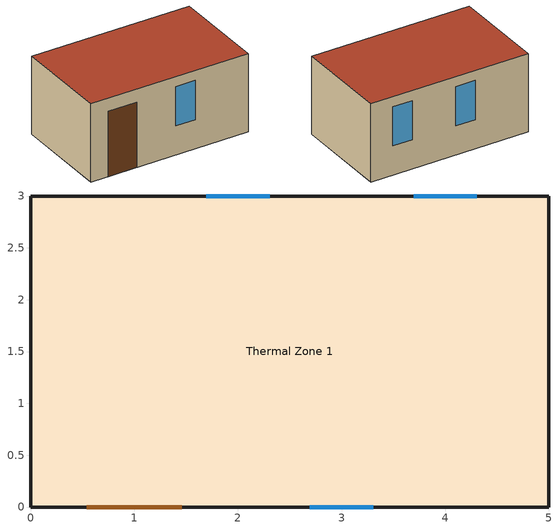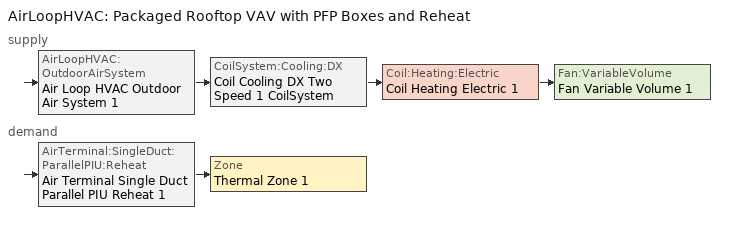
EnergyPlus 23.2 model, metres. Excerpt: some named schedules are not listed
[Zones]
Thermal Zone 1
 floor ground (ExtSlabCarpet 4in ClimateZone 1-8): 5,3 5,0 0,0 0,3 z0
 wall outside (ASHRAE 189.1-2009 ExtWall Mass ClimateZone 6): 0,3 0,0 5,0 5,3 0,3 z0:2.44
 window (ASHRAE 189.1-2009 ExtWindow ClimateZone 6): 2.3,3 1.7,3 / 4.3,3 3.7,3 / 2.7,0 3.3,0 z0.91:2.13
 door (Exterior Door): 0.54,0 1.46,0 z0:2.03
 roof outside (ASHRAE 189.1-2009 ExtRoof Metal ClimateZone 6): 5,0 5,3 0,3 0,0 z2.44
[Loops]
AirLoopHVAC 'Packaged Rooftop VAV with PFP Boxes and Reheat'
 supply: AirLoopHVAC:OutdoorAirSystem 'Air Loop HVAC Outdoor Air System 1' > CoilSystem:Cooling:DX 'Coil Cooling DX Two Speed 1 CoilSystem' > Coil:Heating:Electric 'Coil Heating Electric 1' > Fan:VariableVolume 'Fan Variable Volume 1'
 demand: AirTerminal:SingleDuct:ParallelPIU:Reheat 'Air Terminal Single Duct Parallel PIU Reheat 1' > Zone 'Thermal Zone 1'
[Building]
Building 1: North Axis {deg}=-0
[Site:Location]
Tartu-Lennujaam.AP: Latitude {deg}=39.7653; Longitude {deg}=39.7653; Time Zone {hr}=2; Elevation {m}=66.8
[SizingPeriod:DesignDay] Day of Month=21; Dry-Bulb Temperature Range Modifier Type=DefaultMultipliers; Barometric Pressure {Pa}=100525; Rain Indicator=No; Snow Indicator=No; Daylight Saving Time Indicator=No; Begin Environment Reset Mode=FullResetAtBeginEnvironment
Name | Month | Day Type | Maximum Dry-Bulb Temperature {C} | Daily Dry-Bulb Temperature Range {deltaC} | Humidity Condition Type | Wetbulb or DewPoint at Maximum Dry-Bulb {C} | Wind Speed {m/s} | Wind Direction {deg} | Solar Model Indicator | Enthalpy at Maximum Dry-Bulb {J/kg} | Sky Clearness
Tartu-Lennujaam.AP Ann Clg .4% Condns DB=>MWB | 7 | SummerDesignDay | 27.9 | 12.2 | Wetbulb | 19.6 | 3.4 | 110 | ASHRAETau2017
Tartu-Lennujaam.AP Ann Clg .4% Condns DP=>MDB | 7 | SummerDesignDay | 23.2 | 9.5 | Dewpoint | 19 | 3.4 | 110 | ASHRAETau2017
Tartu-Lennujaam.AP Ann Clg .4% Condns Enth=>MDB | 7 | SummerDesignDay | 25.6 | 9.5 | Enthalpy |  | 3.4 | 110 | ASHRAETau2017 | 60200
Tartu-Lennujaam.AP Ann Clg .4% Condns WB=>MDB | 7 | SummerDesignDay | 25.7 | 10.9 | Wetbulb | 20.8 | 3.4 | 110 | ASHRAETau2017
Tartu-Lennujaam.AP Ann Clg 1% Condns DB=>MWB | 7 | SummerDesignDay | 26 | 12.2 | Wetbulb | 18.5 | 3.4 | 110 | ASHRAETau2017
Tartu-Lennujaam.AP Ann Clg 1% Condns DP=>MDB | 7 | SummerDesignDay | 21.9 | 9.5 | Dewpoint | 17.9 | 3.4 | 110 | ASHRAETau2017
Tartu-Lennujaam.AP Ann Clg 1% Condns Enth=>MDB | 7 | SummerDesignDay | 24.2 | 9.5 | Enthalpy |  | 3.4 | 110 | ASHRAETau2017 | 56100
Tartu-Lennujaam.AP Ann Clg 1% Condns WB=>MDB | 7 | SummerDesignDay | 24.2 | 10.9 | Wetbulb | 19.6 | 3.4 | 110 | ASHRAETau2017
Tartu-Lennujaam.AP Ann Clg 2% Condns DB=>MWB | 7 | SummerDesignDay | 24.2 | 12.2 | Wetbulb | 17.6 | 3.4 | 110 | ASHRAETau2017
Tartu-Lennujaam.AP Ann Clg 2% Condns DP=>MDB | 7 | SummerDesignDay | 20.7 | 9.5 | Dewpoint | 16.8 | 3.4 | 110 | ASHRAETau2017
Tartu-Lennujaam.AP Ann Clg 2% Condns Enth=>MDB | 7 | SummerDesignDay | 22.9 | 9.5 | Enthalpy |  | 3.4 | 110 | ASHRAETau2017 | 52500
Tartu-Lennujaam.AP Ann Clg 2% Condns WB=>MDB | 7 | SummerDesignDay | 22.9 | 10.9 | Wetbulb | 18.5 | 3.4 | 110 | ASHRAETau2017
Tartu-Lennujaam.AP Ann Htg 99% Condns DB | 2 | WinterDesignDay | -18.2 | 0 | Wetbulb | -18.2 | 1.6 | 80 | ASHRAEClearSky |  | 0
Tartu-Lennujaam.AP Ann Htg 99.6% Condns DB | 2 | WinterDesignDay | -21.9 | 0 | Wetbulb | -21.9 | 1.6 | 80 | ASHRAEClearSky |  | 0
Tartu-Lennujaam.AP Ann Htg Wind 99% Condns WS=>MCDB | 2 | WinterDesignDay | -0.6 | 0 | Wetbulb | -0.6 | 8.8 | 80 | ASHRAEClearSky |  | 0
Tartu-Lennujaam.AP Ann Htg Wind 99.6% Condns WS=>MCDB | 2 | WinterDesignDay | -1.2 | 0 | Wetbulb | -1.2 | 9.6 | 80 | ASHRAEClearSky |  | 0
Tartu-Lennujaam.AP Ann Hum_n 99% Condns DP=>MCDB | 2 | WinterDesignDay | -17.8 | 0 | Dewpoint | -20.8 | 1.6 | 80 | ASHRAEClearSky |  | 0
Tartu-Lennujaam.AP Ann Hum_n 99.6% Condns DP=>MCDB | 2 | WinterDesignDay | -21.6 | 0 | Dewpoint | -24.2 | 1.6 | 80 | ASHRAEClearSky |  | 0
Tartu-Lennujaam.AP April .4% Condns DB=>MCWB | 4 | SummerDesignDay | 22.1 | 9.5 | Wetbulb | 12.6 | 3.3 | 110 | ASHRAETau2017
Tartu-Lennujaam.AP April .4% Condns WB=>MCDB | 4 | SummerDesignDay | 19.7 | 9.5 | Wetbulb | 13.7 | 3.3 | 110 | ASHRAETau2017
Tartu-Lennujaam.AP April 10% Condns DB=>MCWB | 4 | SummerDesignDay | 13.4 | 14 | Wetbulb | 8.1 | 3.3 | 110 | ASHRAETau2017
Tartu-Lennujaam.AP April 10% Condns WB=>MCDB | 4 | SummerDesignDay | 12.9 | 12.1 | Wetbulb | 8.6 | 3.3 | 110 | ASHRAETau2017
Tartu-Lennujaam.AP April 2% Condns DB=>MCWB | 4 | SummerDesignDay | 18.9 | 9.5 | Wetbulb | 10.9 | 3.3 | 110 | ASHRAETau2017
Tartu-Lennujaam.AP April 2% Condns WB=>MCDB | 4 | SummerDesignDay | 17.3 | 9.5 | Wetbulb | 11.7 | 3.3 | 110 | ASHRAETau2017
Tartu-Lennujaam.AP April 5% Condns DB=>MCWB | 4 | SummerDesignDay | 16.1 | 14 | Wetbulb | 9.6 | 3.3 | 110 | ASHRAETau2017
Tartu-Lennujaam.AP April 5% Condns WB=>MCDB | 4 | SummerDesignDay | 15 | 12.1 | Wetbulb | 10.1 | 3.3 | 110 | ASHRAETau2017
Tartu-Lennujaam.AP August .4% Condns DB=>MCWB | 8 | SummerDesignDay | 29.2 | 9.5 | Wetbulb | 19.6 | 2.7 | 110 | ASHRAETau2017
Tartu-Lennujaam.AP August .4% Condns WB=>MCDB | 8 | SummerDesignDay | 26.4 | 9.5 | Wetbulb | 21.7 | 2.7 | 110 | ASHRAETau2017
Tartu-Lennujaam.AP August 10% Condns DB=>MCWB | 8 | SummerDesignDay | 22.9 | 12.3 | Wetbulb | 17 | 2.7 | 110 | ASHRAETau2017
Tartu-Lennujaam.AP August 10% Condns WB=>MCDB | 8 | SummerDesignDay | 21.9 | 10.7 | Wetbulb | 17.7 | 2.7 | 110 | ASHRAETau2017
Tartu-Lennujaam.AP August 2% Condns DB=>MCWB | 8 | SummerDesignDay | 26.8 | 9.5 | Wetbulb | 19.1 | 2.7 | 110 | ASHRAETau2017
Tartu-Lennujaam.AP August 2% Condns WB=>MCDB | 8 | SummerDesignDay | 24.3 | 9.5 | Wetbulb | 20 | 2.7 | 110 | ASHRAETau2017
Tartu-Lennujaam.AP August 5% Condns DB=>MCWB | 8 | SummerDesignDay | 24.8 | 12.3 | Wetbulb | 17.8 | 2.7 | 110 | ASHRAETau2017
Tartu-Lennujaam.AP August 5% Condns WB=>MCDB | 8 | SummerDesignDay | 23 | 10.7 | Wetbulb | 18.7 | 2.7 | 110 | ASHRAETau2017
Tartu-Lennujaam.AP December .4% Condns DB=>MCWB | 12 | SummerDesignDay | 8.9 | 3.9 | Wetbulb | 7.9 | 3.7 | 110 | ASHRAETau2017
Tartu-Lennujaam.AP December .4% Condns WB=>MCDB | 12 | SummerDesignDay | 8.7 | 3.9 | Wetbulb | 7.8 | 3.7 | 110 | ASHRAETau2017
Tartu-Lennujaam.AP December 10% Condns DB=>MCWB | 12 | SummerDesignDay | 4.1 | 3.7 | Wetbulb | 3.4 | 3.7 | 110 | ASHRAETau2017
Tartu-Lennujaam.AP December 10% Condns WB=>MCDB | 12 | SummerDesignDay | 3.9 | 3.4 | Wetbulb | 3.4 | 3.7 | 110 | ASHRAETau2017
Tartu-Lennujaam.AP December 2% Condns DB=>MCWB | 12 | SummerDesignDay | 6.8 | 3.9 | Wetbulb | 5.9 | 3.7 | 110 | ASHRAETau2017
Tartu-Lennujaam.AP December 2% Condns WB=>MCDB | 12 | SummerDesignDay | 6.6 | 3.9 | Wetbulb | 6 | 3.7 | 110 | ASHRAETau2017
Tartu-Lennujaam.AP December 5% Condns DB=>MCWB | 12 | SummerDesignDay | 5.5 | 3.7 | Wetbulb | 4.8 | 3.7 | 110 | ASHRAETau2017
Tartu-Lennujaam.AP December 5% Condns WB=>MCDB | 12 | SummerDesignDay | 5.3 | 3.4 | Wetbulb | 4.7 | 3.7 | 110 | ASHRAETau2017
Tartu-Lennujaam.AP February .4% Condns DB=>MCWB | 2 | SummerDesignDay | 6.1 | 5.7 | Wetbulb | 4.5 | 3.2 | 110 | ASHRAETau2017
Tartu-Lennujaam.AP February .4% Condns WB=>MCDB | 2 | SummerDesignDay | 5.5 | 5.7 | Wetbulb | 4.8 | 3.2 | 110 | ASHRAETau2017
Tartu-Lennujaam.AP February 10% Condns DB=>MCWB | 2 | SummerDesignDay | 2.4 | 4.3 | Wetbulb | 1.6 | 3.2 | 110 | ASHRAETau2017
Tartu-Lennujaam.AP February 10% Condns WB=>MCDB | 2 | SummerDesignDay | 2.3 | 4 | Wetbulb | 1.7 | 3.2 | 110 | ASHRAETau2017
Tartu-Lennujaam.AP February 2% Condns DB=>MCWB | 2 | SummerDesignDay | 4.6 | 5.7 | Wetbulb | 3.4 | 3.2 | 110 | ASHRAETau2017
Tartu-Lennujaam.AP February 2% Condns WB=>MCDB | 2 | SummerDesignDay | 4.3 | 5.7 | Wetbulb | 3.5 | 3.2 | 110 | ASHRAETau2017
Tartu-Lennujaam.AP February 5% Condns DB=>MCWB | 2 | SummerDesignDay | 3.5 | 4.3 | Wetbulb | 2.5 | 3.2 | 110 | ASHRAETau2017
Tartu-Lennujaam.AP February 5% Condns WB=>MCDB | 2 | SummerDesignDay | 3.3 | 4 | Wetbulb | 2.6 | 3.2 | 110 | ASHRAETau2017
Tartu-Lennujaam.AP January .4% Condns DB=>MCWB | 1 | SummerDesignDay | 6.3 | 4.6 | Wetbulb | 5.4 | 3.4 | 110 | ASHRAETau2017
Tartu-Lennujaam.AP January .4% Condns WB=>MCDB | 1 | SummerDesignDay | 6.4 | 4.6 | Wetbulb | 5.7 | 3.4 | 110 | ASHRAETau2017
Tartu-Lennujaam.AP January 10% Condns DB=>MCWB | 1 | SummerDesignDay | 2.1 | 3.6 | Wetbulb | 1.5 | 3.4 | 110 | ASHRAETau2017
Tartu-Lennujaam.AP January 10% Condns WB=>MCDB | 1 | SummerDesignDay | 1.9 | 3.6 | Wetbulb | 1.5 | 3.4 | 110 | ASHRAETau2017
Tartu-Lennujaam.AP January 2% Condns DB=>MCWB | 1 | SummerDesignDay | 4.4 | 4.6 | Wetbulb | 3.6 | 3.4 | 110 | ASHRAETau2017
Tartu-Lennujaam.AP January 2% Condns WB=>MCDB | 1 | SummerDesignDay | 4.1 | 4.6 | Wetbulb | 3.7 | 3.4 | 110 | ASHRAETau2017
Tartu-Lennujaam.AP January 5% Condns DB=>MCWB | 1 | SummerDesignDay | 3.1 | 3.6 | Wetbulb | 2.4 | 3.4 | 110 | ASHRAETau2017
Tartu-Lennujaam.AP January 5% Condns WB=>MCDB | 1 | SummerDesignDay | 2.9 | 3.6 | Wetbulb | 2.4 | 3.4 | 110 | ASHRAETau2017
Tartu-Lennujaam.AP July .4% Condns DB=>MCWB | 7 | SummerDesignDay | 30.3 | 9.5 | Wetbulb | 21 | 2.7 | 110 | ASHRAETau2017
Tartu-Lennujaam.AP July .4% Condns WB=>MCDB | 7 | SummerDesignDay | 27.8 | 9.5 | Wetbulb | 22.6 | 2.7 | 110 | ASHRAETau2017
Tartu-Lennujaam.AP July 10% Condns DB=>MCWB | 7 | SummerDesignDay | 24.7 | 12.2 | Wetbulb | 18.4 | 2.7 | 110 | ASHRAETau2017
Tartu-Lennujaam.AP July 10% Condns WB=>MCDB | 7 | SummerDesignDay | 23.5 | 10.9 | Wetbulb | 19 | 2.7 | 110 | ASHRAETau2017
Tartu-Lennujaam.AP July 2% Condns DB=>MCWB | 7 | SummerDesignDay | 28.3 | 9.5 | Wetbulb | 20.1 | 2.7 | 110 | ASHRAETau2017
Tartu-Lennujaam.AP July 2% Condns WB=>MCDB | 7 | SummerDesignDay | 26.3 | 9.5 | Wetbulb | 21.2 | 2.7 | 110 | ASHRAETau2017
Tartu-Lennujaam.AP July 5% Condns DB=>MCWB | 7 | SummerDesignDay | 26.5 | 12.2 | Wetbulb | 19.3 | 2.7 | 110 | ASHRAETau2017
Tartu-Lennujaam.AP July 5% Condns WB=>MCDB | 7 | SummerDesignDay | 24.9 | 10.9 | Wetbulb | 20.1 | 2.7 | 110 | ASHRAETau2017
Tartu-Lennujaam.AP June .4% Condns DB=>MCWB | 6 | SummerDesignDay | 28.2 | 9.5 | Wetbulb | 19.3 | 3 | 110 | ASHRAETau2017
Tartu-Lennujaam.AP June .4% Condns WB=>MCDB | 6 | SummerDesignDay | 26.1 | 9.5 | Wetbulb | 20.9 | 3 | 110 | ASHRAETau2017
Tartu-Lennujaam.AP June 10% Condns DB=>MCWB | 6 | SummerDesignDay | 21.9 | 12.1 | Wetbulb | 15.8 | 3 | 110 | ASHRAETau2017
Tartu-Lennujaam.AP June 10% Condns WB=>MCDB | 6 | SummerDesignDay | 20.8 | 10.7 | Wetbulb | 16.7 | 3 | 110 | ASHRAETau2017
Tartu-Lennujaam.AP June 2% Condns DB=>MCWB | 6 | SummerDesignDay | 26.1 | 9.5 | Wetbulb | 18.1 | 3 | 110 | ASHRAETau2017
Tartu-Lennujaam.AP June 2% Condns WB=>MCDB | 6 | SummerDesignDay | 24.3 | 9.5 | Wetbulb | 19.2 | 3 | 110 | ASHRAETau2017
Tartu-Lennujaam.AP June 5% Condns DB=>MCWB | 6 | SummerDesignDay | 24 | 12.1 | Wetbulb | 17.2 | 3 | 110 | ASHRAETau2017
Tartu-Lennujaam.AP June 5% Condns WB=>MCDB | 6 | SummerDesignDay | 22.5 | 10.7 | Wetbulb | 17.9 | 3 | 110 | ASHRAETau2017
Tartu-Lennujaam.AP March .4% Condns DB=>MCWB | 3 | SummerDesignDay | 13.2 | 7.1 | Wetbulb | 7.1 | 3.4 | 110 | ASHRAETau2017
Tartu-Lennujaam.AP March .4% Condns WB=>MCDB | 3 | SummerDesignDay | 12.2 | 7.1 | Wetbulb | 7.7 | 3.4 | 110 | ASHRAETau2017
Tartu-Lennujaam.AP March 10% Condns DB=>MCWB | 3 | SummerDesignDay | 4.8 | 9 | Wetbulb | 2.7 | 3.4 | 110 | ASHRAETau2017
Tartu-Lennujaam.AP March 10% Condns WB=>MCDB | 3 | SummerDesignDay | 4.4 | 7.8 | Wetbulb | 3 | 3.4 | 110 | ASHRAETau2017
Tartu-Lennujaam.AP March 2% Condns DB=>MCWB | 3 | SummerDesignDay | 9.1 | 7.1 | Wetbulb | 5.1 | 3.4 | 110 | ASHRAETau2017
Tartu-Lennujaam.AP March 2% Condns WB=>MCDB | 3 | SummerDesignDay | 8.1 | 7.1 | Wetbulb | 5.4 | 3.4 | 110 | ASHRAETau2017
Tartu-Lennujaam.AP March 5% Condns DB=>MCWB | 3 | SummerDesignDay | 6.6 | 9 | Wetbulb | 3.6 | 3.4 | 110 | ASHRAETau2017
Tartu-Lennujaam.AP March 5% Condns WB=>MCDB | 3 | SummerDesignDay | 6 | 7.8 | Wetbulb | 4.1 | 3.4 | 110 | ASHRAETau2017
Tartu-Lennujaam.AP May .4% Condns DB=>MCWB | 5 | SummerDesignDay | 27 | 10.5 | Wetbulb | 18.3 | 3 | 110 | ASHRAETau2017
Tartu-Lennujaam.AP May .4% Condns WB=>MCDB | 5 | SummerDesignDay | 24.9 | 10.5 | Wetbulb | 19.6 | 3 | 110 | ASHRAETau2017
Tartu-Lennujaam.AP May 10% Condns DB=>MCWB | 5 | SummerDesignDay | 19.2 | 13.7 | Wetbulb | 12.9 | 3 | 110 | ASHRAETau2017
Tartu-Lennujaam.AP May 10% Condns WB=>MCDB | 5 | SummerDesignDay | 18.2 | 11.8 | Wetbulb | 13.7 | 3 | 110 | ASHRAETau2017
Tartu-Lennujaam.AP May 2% Condns DB=>MCWB | 5 | SummerDesignDay | 23.9 | 10.5 | Wetbulb | 15.8 | 3 | 110 | ASHRAETau2017
Tartu-Lennujaam.AP May 2% Condns WB=>MCDB | 5 | SummerDesignDay | 21.9 | 10.5 | Wetbulb | 17.2 | 3 | 110 | ASHRAETau2017
Tartu-Lennujaam.AP May 5% Condns DB=>MCWB | 5 | SummerDesignDay | 21.6 | 13.7 | Wetbulb | 14.1 | 3 | 110 | ASHRAETau2017
Tartu-Lennujaam.AP May 5% Condns WB=>MCDB | 5 | SummerDesignDay | 19.8 | 11.8 | Wetbulb | 15.3 | 3 | 110 | ASHRAETau2017
Tartu-Lennujaam.AP November .4% Condns DB=>MCWB | 11 | SummerDesignDay | 10.8 | 3.8 | Wetbulb | 9.1 | 3.5 | 110 | ASHRAETau2017
Tartu-Lennujaam.AP November .4% Condns WB=>MCDB | 11 | SummerDesignDay | 10.2 | 3.8 | Wetbulb | 9.5 | 3.5 | 110 | ASHRAETau2017
Tartu-Lennujaam.AP November 10% Condns DB=>MCWB | 11 | SummerDesignDay | 7 | 4.5 | Wetbulb | 6.3 | 3.5 | 110 | ASHRAETau2017
Tartu-Lennujaam.AP November 10% Condns WB=>MCDB | 11 | SummerDesignDay | 6.8 | 4.1 | Wetbulb | 6.2 | 3.5 | 110 | ASHRAETau2017
Tartu-Lennujaam.AP November 2% Condns DB=>MCWB | 11 | SummerDesignDay | 9.1 | 3.8 | Wetbulb | 7.9 | 3.5 | 110 | ASHRAETau2017
Tartu-Lennujaam.AP November 2% Condns WB=>MCDB | 11 | SummerDesignDay | 8.8 | 3.8 | Wetbulb | 8.1 | 3.5 | 110 | ASHRAETau2017
Tartu-Lennujaam.AP November 5% Condns DB=>MCWB | 11 | SummerDesignDay | 8.1 | 4.5 | Wetbulb | 7.2 | 3.5 | 110 | ASHRAETau2017
Tartu-Lennujaam.AP November 5% Condns WB=>MCDB | 11 | SummerDesignDay | 7.9 | 4.1 | Wetbulb | 7.3 | 3.5 | 110 | ASHRAETau2017
Tartu-Lennujaam.AP October .4% Condns DB=>MCWB | 10 | SummerDesignDay | 16.8 | 5.6 | Wetbulb | 12.9 | 3.2 | 110 | ASHRAETau2017
Tartu-Lennujaam.AP October .4% Condns WB=>MCDB | 10 | SummerDesignDay | 15.5 | 5.6 | Wetbulb | 13.7 | 3.2 | 110 | ASHRAETau2017
Tartu-Lennujaam.AP October 10% Condns DB=>MCWB | 10 | SummerDesignDay | 11.7 | 6.6 | Wetbulb | 10.2 | 3.2 | 110 | ASHRAETau2017
Tartu-Lennujaam.AP October 10% Condns WB=>MCDB | 10 | SummerDesignDay | 11.5 | 6.1 | Wetbulb | 10.4 | 3.2 | 110 | ASHRAETau2017
Tartu-Lennujaam.AP October 2% Condns DB=>MCWB | 10 | SummerDesignDay | 14.3 | 5.6 | Wetbulb | 12 | 3.2 | 110 | ASHRAETau2017
Tartu-Lennujaam.AP October 2% Condns WB=>MCDB | 10 | SummerDesignDay | 13.9 | 5.6 | Wetbulb | 12.5 | 3.2 | 110 | ASHRAETau2017
Tartu-Lennujaam.AP October 5% Condns DB=>MCWB | 10 | SummerDesignDay | 12.9 | 6.6 | Wetbulb | 11.2 | 3.2 | 110 | ASHRAETau2017
Tartu-Lennujaam.AP October 5% Condns WB=>MCDB | 10 | SummerDesignDay | 12.8 | 6.1 | Wetbulb | 11.5 | 3.2 | 110 | ASHRAETau2017
Tartu-Lennujaam.AP September .4% Condns DB=>MCWB | 9 | SummerDesignDay | 24.1 | 8.2 | Wetbulb | 16.4 | 2.9 | 110 | ASHRAETau2017
Tartu-Lennujaam.AP September .4% Condns WB=>MCDB | 9 | SummerDesignDay | 21.1 | 8.2 | Wetbulb | 17.7 | 2.9 | 110 | ASHRAETau2017
Tartu-Lennujaam.AP September 10% Condns DB=>MCWB | 9 | SummerDesignDay | 17.3 | 10.4 | Wetbulb | 13.7 | 2.9 | 110 | ASHRAETau2017
Tartu-Lennujaam.AP September 10% Condns WB=>MCDB | 9 | SummerDesignDay | 16.6 | 8.9 | Wetbulb | 14.2 | 2.9 | 110 | ASHRAETau2017
Tartu-Lennujaam.AP September 2% Condns DB=>MCWB | 9 | SummerDesignDay | 21 | 8.2 | Wetbulb | 15.4 | 2.9 | 110 | ASHRAETau2017
Tartu-Lennujaam.AP September 2% Condns WB=>MCDB | 9 | SummerDesignDay | 19.7 | 8.2 | Wetbulb | 16.3 | 2.9 | 110 | ASHRAETau2017
Tartu-Lennujaam.AP September 5% Condns DB=>MCWB | 9 | SummerDesignDay | 19 | 10.4 | Wetbulb | 14.5 | 2.9 | 110 | ASHRAETau2017
Tartu-Lennujaam.AP September 5% Condns WB=>MCDB | 9 | SummerDesignDay | 18.1 | 8.9 | Wetbulb | 15.2 | 2.9 | 110 | ASHRAETau2017
[Material] Thermal Absorptance=0.9
Name | Roughness | Thickness {m} | Conductivity {W/m-K} | Density {kg/m3} | Specific Heat {J/kg-K} | Solar Absorptance | Visible Absorptance
1/2IN Gypsum | Smooth | 0.0127 | 0.16 | 784.9 | 830 | 0.4 | 0.4
1IN Stucco | Smooth | 0.0253 | 0.6918 | 1858 | 837 | 0.92 | 0.92
8IN Concrete HW | MediumRough | 0.2033 | 1.7296 | 2243 | 837 | 0.65 | 0.65
F08 Metal surface | Smooth | 0.0008 | 45.28 | 7824 | 500 | 0.7 | 0.7
I01 25mm insulation board | MediumRough | 0.0254 | 0.03 | 43 | 1210 | 0.6 | 0.6
MAT-CC05 4 HW CONCRETE | Rough | 0.1016 | 1.311 | 2240 | 836.8 | 0.85 | 0.85
Metal Decking; Metal Roofing | MediumSmooth | 0.0015 | 45.006 | 7680 | 418.4 | 0.6 | 0.6
Roof Insulation [25] | MediumRough | 0.263 | 0.049 | 265 | 836.8 | 0.7 | 0.7
Wall Insulation [42] | MediumRough | 0.0914 | 0.0432 | 91 | 837 | 0.5 | 0.5
[Material:NoMass]
CP02 CARPET PAD: Roughness=Smooth; Thermal Resistance {m2-K/W}=0.1; Thermal Absorptance=0.9; Solar Absorptance=0.8; Visible Absorptance=0.8
[WindowMaterial:Glazing]
Theoretical Glass [216]: Optical Data Type=SpectralAverage; Thickness {m}=0.003; Solar Transmittance at Normal Incidence=0.3801; Front Side Solar Reflectance at Normal Incidence=0.5699; Back Side Solar Reflectance at Normal Incidence=0; Visible Transmittance at Normal Incidence=0.5079; Front Side Visible Reflectance at Normal Incidence=0.4421; Back Side Visible Reflectance at Normal Incidence=0; Infrared Transmittance at Normal Incidence=0; Front Side Infrared Hemispherical Emissivity=0.9; Back Side Infrared Hemispherical Emissivity=0.9; Conductivity {W/m-K}=0.0133; Dirt Correction Factor for Solar and Visible Transmittance=1; Solar Diffusing=No
[Construction]
ASHRAE 189.1-2009 ExtRoof Metal ClimateZone 6: Metal Roofing, Roof Insulation [25], Metal Decking
ASHRAE 189.1-2009 ExtWall Mass ClimateZone 6: 1IN Stucco, 8IN Concrete HW, Wall Insulation [42], 1/2IN Gypsum
ASHRAE 189.1-2009 ExtWindow ClimateZone 6: Theoretical Glass [216]
Exterior Door: F08 Metal surface, I01 25mm insulation board
ExtSlabCarpet 4in ClimateZone 1-8: MAT-CC05 4 HW CONCRETE, CP02 CARPET PAD
[Zone]
Thermal Zone 1: Multiplier=1; Part of Total Floor Area=Yes
[Space]
Space 1 - 1: Zone=Thermal Zone 1; Space Type=189.1-2009 - Office - ClosedOffice - CZ4-8 1
[SpaceList]
189.1-2009 - Office - ClosedOffice - CZ4-8 1: Space 1 - 1
[Lights]
Lights 1: Zone or ZoneList or Space or SpaceList=Space 1 - 1; Schedule=Thermal Zone 1 Lights Schedule; Design Level Calculation Method=LightingLevel; Lighting Level {W}=143.86; Fraction Replaceable=1
[People]
189.1-2009 - Office - ClosedOffice - CZ4-8 People 1: Zone or ZoneList or Space or SpaceList=Space 1 - 1; Number of People Schedule=Office Work Occ; Number of People Calculation Method=People; Number of People=5; Fraction Radiant=0.3; Activity Level Schedule=Office Activity; Carbon Dioxide Generation Rate {m3/s-W}=4e-08
[ElectricEquipment]
189.1-2009 - Office - ClosedOffice - CZ4-8 Electric Equipment 1: Zone or ZoneList or Space or SpaceList=Space 1 - 1; Schedule=Office Bldg Equip; Design Level Calculation Method=EquipmentLevel; Design Level {W}=103.334
[ZoneInfiltration:DesignFlowRate]
189.1-2009 - Office - ClosedOffice - CZ4-8 Infiltration 1: Zone or ZoneList or Space or SpaceList=Space 1 - 1; Schedule=Office Infil Quarter On; Design Flow Rate Calculation Method=Flow/Zone; Design Flow Rate {m3/s}=0.0122379
[ZoneControl:Thermostat]
Thermal Zone 1 Thermostat: Zone or ZoneList=Thermal Zone 1; Control Type Schedule=Thermal Zone 1 Thermostat Schedule; Control 1=Thermostat Setpoint Dual Setpoint 1; Temperature Difference Between Cutout And Setpoint {deltaC}=0
[ThermostatSetpoint:SingleCooling]
Thermostat Setpoint Dual Setpoint 1: Setpoint Temperature Schedule=CLG
[AirTerminal:SingleDuct:ParallelPIU:Reheat]
Air Terminal Single Duct Parallel PIU Reheat 1: Availability Schedule=Always On Discrete; Maximum Primary Air Flow Rate {m3/s}=Autosize; Maximum Secondary Air Flow Rate {m3/s}=Autosize; Minimum Primary Air Flow Fraction=Autosize; Fan On Flow Fraction=Autosize; Fan=Fan Constant Volume 1; Reheat Coil=Coil Heating Electric 2; Maximum Hot Water or Steam Flow Rate {m3/s}=Autosize; Minimum Hot Water or Steam Flow Rate {m3/s}=0; Convergence Tolerance=0.001
[Coil:Heating:Electric] Availability Schedule=Always On Discrete; Efficiency=1; Nominal Capacity {W}=Autosize
Coil Heating Electric 2; Coil Heating Electric 1
[Fan:ConstantVolume]
Fan Constant Volume 1: Availability Schedule=Always On Discrete; Fan Total Efficiency=0.7; Pressure Rise {Pa}=300; Maximum Flow Rate {m3/s}=AutoSize; Motor Efficiency=0.9; Motor In Airstream Fraction=1
[Zone equipment]
Thermal Zone 1: Air Terminal Single Duct Parallel PIU Reheat 1
[Sizing:Zone]
Thermal Zone 1: Zone Cooling Design Supply Air Temperature Input Method=SupplyAirTemperature; Zone Cooling Design Supply Air Temperature {C}=14; Zone Cooling Design Supply Air Temperature Difference {deltaC}=11.11; Zone Heating Design Supply Air Temperature Input Method=SupplyAirTemperature; Zone Heating Design Supply Air Temperature {C}=40; Zone Heating Design Supply Air Temperature Difference {deltaC}=11.11; Zone Cooling Design Supply Air Humidity Ratio {kgWater/kgDryAir}=0.0085; Zone Heating Design Supply Air Humidity Ratio {kgWater/kgDryAir}=0.008; Design Specification Outdoor Air Object=Thermal Zone 1 DSOA Space List; Cooling Design Air Flow Method=DesignDay; Cooling Design Air Flow Rate {m3/s}=0; Cooling Minimum Air Flow per Zone Floor Area {m3/s-m2}=0.000762; Cooling Minimum Air Flow {m3/s}=0; Cooling Minimum Air Flow Fraction=0; Heating Design Air Flow Method=DesignDay; Heating Design Air Flow Rate {m3/s}=0; Heating Maximum Air Flow per Zone Floor Area {m3/s-m2}=0.002032; Heating Maximum Air Flow {m3/s}=0.141576; Heating Maximum Air Flow Fraction=0.3; Account for Dedicated Outdoor Air System=No; Zone Load Sizing Method=Sensible Load Only No Latent Load; Zone Latent Cooling Design Supply Air Humidity Ratio Input Method=HumidityRatioDifference; Zone Cooling Design Supply Air Humidity Ratio Difference {kgWater/kgDryAir}=0.005; Zone Latent Heating Design Supply Air Humidity Ratio Input Method=HumidityRatioDifference; Zone Humidification Design Supply Air Humidity Ratio Difference {kgWater/kgDryAir}=0.005
[Controller:MechanicalVentilation]
Controller Mechanical Ventilation 1: Availability Schedule=Always On Discrete; Demand Controlled Ventilation=No; System Outdoor Air Method=ZoneSum; Zone or ZoneList Name 1=Thermal Zone 1; Design Specification Outdoor Air Object Name 1=189.1-2009 - Office - ClosedOffice - CZ4-8 Ventilation
[DesignSpecification:OutdoorAir]
189.1-2009 - Office - ClosedOffice - CZ4-8 Ventilation: Outdoor Air Method=Sum; Outdoor Air Flow per Person {m3/s-person}=0.00943895; Outdoor Air Flow per Zone Floor Area {m3/s-m2}=0; Outdoor Air Flow per Zone {m3/s}=0; Outdoor Air Flow Air Changes per Hour {1/hr}=0
[DesignSpecification:OutdoorAir:SpaceList]
Thermal Zone 1 DSOA Space List: Space Name 1=Space 1 - 1; Space Design Specification Outdoor Air Object Name 1=189.1-2009 - Office - ClosedOffice - CZ4-8 Ventilation
[ZoneContaminantSourceAndSink:CarbonDioxide]
MyCO2Sink: Thermal Zone 1, -0.001, MyCO2SinkSchedule
[AirLoopHVAC]
Packaged Rooftop VAV with PFP Boxes and Reheat: Design Supply Air Flow Rate {m3/s}=AutoSize; Design Return Air Flow Fraction of Supply Air Flow=1
[Sizing:System]
Packaged Rooftop VAV with PFP Boxes and Reheat: Type of Load to Size On=Sensible; Design Outdoor Air Flow Rate {m3/s}=Autosize; Central Heating Maximum System Air Flow Ratio=0.3; Preheat Design Temperature {C}=7; Preheat Design Humidity Ratio {kgWater/kgDryAir}=0.008; Precool Design Temperature {C}=12.8; Precool Design Humidity Ratio {kgWater/kgDryAir}=0.008; Central Cooling Design Supply Air Temperature {C}=12.8; Central Heating Design Supply Air Temperature {C}=16.7; Type of Zone Sum to Use=NonCoincident; 100% Outdoor Air in Cooling=Yes; 100% Outdoor Air in Heating=Yes; Central Cooling Design Supply Air Humidity Ratio {kgWater/kgDryAir}=0.0085; Central Heating Design Supply Air Humidity Ratio {kgWater/kgDryAir}=0.008; Cooling Supply Air Flow Rate Method=DesignDay; Cooling Supply Air Flow Rate {m3/s}=0; Cooling Supply Air Flow Rate Per Floor Area {m3/s-m2}=0.00996765; Cooling Fraction of Autosized Cooling Supply Air Flow Rate=1; Cooling Supply Air Flow Rate Per Unit Cooling Capacity {m3/s-W}=3.94755e-05; Heating Supply Air Flow Rate Method=DesignDay; Heating Supply Air Flow Rate {m3/s}=0; Heating Supply Air Flow Rate Per Floor Area {m3/s-m2}=0.00996765; Heating Fraction of Autosized Heating Supply Air Flow Rate=1; Heating Fraction of Autosized Cooling Supply Air Flow Rate=1; Heating Supply Air Flow Rate Per Unit Heating Capacity {m3/s-W}=3.15882e-05; System Outdoor Air Method=ZoneSum; Zone Maximum Outdoor Air Fraction=1; Cooling Design Capacity Method=CoolingDesignCapacity; Cooling Design Capacity {W}=Autosize; Cooling Design Capacity Per Floor Area {W/m2}=234.7; Fraction of Autosized Cooling Design Capacity=1; Heating Design Capacity Method=HeatingDesignCapacity; Heating Design Capacity {W}=Autosize; Heating Design Capacity Per Floor Area {W/m2}=157; Fraction of Autosized Heating Design Capacity=1; Central Cooling Capacity Control Method=OnOff; Occupant Diversity=Autosize
[AvailabilityManager:Scheduled] Schedule=Always On Discrete
Packaged Rooftop VAV with PFP Boxes and Reheat Availability Manager; Air Loop HVAC Outdoor Air System 1 Availability Manager
[Controller:OutdoorAir]
Controller Outdoor Air 1: Minimum Outdoor Air Flow Rate {m3/s}=0.1; Maximum Outdoor Air Flow Rate {m3/s}=0.6; Economizer Control Type=NoEconomizer; Economizer Control Action Type=ModulateFlow; Economizer Maximum Limit Dry-Bulb Temperature {C}=28; Economizer Maximum Limit Enthalpy {J/kg}=64000; Economizer Minimum Limit Dry-Bulb Temperature {C}=-100; Lockout Type=NoLockout; Minimum Limit Type=FixedMinimum; Mechanical Ventilation Controller=Controller Mechanical Ventilation 1; High Humidity Control=No; Control High Indoor Humidity Based on Outdoor Humidity Ratio=Yes; Heat Recovery Bypass Control Type=BypassWhenWithinEconomizerLimits; Economizer Operation Staging=InterlockedWithMechanicalCooling
[SetpointManager:MixedAir] Control Variable=Temperature
Node 7 OS Default SPM; Node 8 OS Default SPM; Node 9 OS Default SPM
[CoilSystem:Cooling:DX]
Coil Cooling DX Two Speed 1 CoilSystem: Availability Schedule=Always On Discrete; Cooling Coil=Coil Cooling DX Two Speed 1
[Coil:Cooling:DX:TwoSpeed]
Coil Cooling DX Two Speed 1: Availability Schedule=Always On Discrete; High Speed Gross Rated Total Cooling Capacity {W}=Autosize; High Speed Rated Sensible Heat Ratio=Autosize; High Speed Gross Rated Cooling COP {W/W}=3; High Speed Rated Air Flow Rate {m3/s}=Autosize; High Speed Rated Evaporator Fan Power Per Volume Flow Rate 2017 {W/(m3/s)}=773.3; High Speed Rated Evaporator Fan Power Per Volume Flow Rate 2023 {W/(m3/s)}=934.4; Unit Internal Static Air Pressure {Pa}=773.3; Total Cooling Capacity Function of Temperature Curve=Curve Biquadratic 1; Total Cooling Capacity Function of Flow Fraction Curve=Curve Quadratic 1; Energy Input Ratio Function of Temperature Curve=Curve Biquadratic 2; Energy Input Ratio Function of Flow Fraction Curve=Curve Quadratic 2; Part Load Fraction Correlation Curve=Curve Quadratic 3; Low Speed Gross Rated Total Cooling Capacity {W}=Autosize; Low Speed Gross Rated Sensible Heat Ratio=0.69; Low Speed Gross Rated Cooling COP {W/W}=3; Low Speed Rated Air Flow Rate {m3/s}=Autosize; Low Speed Rated Evaporator Fan Power Per Volume Flow Rate 2017 {W/(m3/s)}=773.3; Low Speed Rated Evaporator Fan Power Per Volume Flow Rate 2023 {W/(m3/s)}=934.4; Low Speed Total Cooling Capacity Function of Temperature Curve=Curve Biquadratic 3; Low Speed Energy Input Ratio Function of Temperature Curve=Curve Biquadratic 4; Condenser Type=AirCooled; Minimum Outdoor Dry-Bulb Temperature for Compressor Operation {C}=-25; High Speed Evaporative Condenser Effectiveness=0.9; High Speed Evaporative Condenser Air Flow Rate {m3/s}=Autosize; High Speed Evaporative Condenser Pump Rated Power Consumption {W}=Autosize; Low Speed Evaporative Condenser Effectiveness=0.9; Low Speed Evaporative Condenser Air Flow Rate {m3/s}=Autosize; Low Speed Evaporative Condenser Pump Rated Power Consumption {W}=Autosize; Basin Heater Capacity {W/K}=0; Basin Heater Setpoint Temperature {C}=2
[Fan:VariableVolume]
Fan Variable Volume 1: Availability Schedule=Always On Discrete; Fan Total Efficiency=0.6045; Pressure Rise {Pa}=500; Maximum Flow Rate {m3/s}=AutoSize; Fan Power Minimum Flow Rate Input Method=FixedFlowRate; Fan Power Minimum Flow Fraction=0; Fan Power Minimum Air Flow Rate {m3/s}=0; Motor Efficiency=0.93; Motor In Airstream Fraction=1; Fan Power Coefficient 1=0.0407599; Fan Power Coefficient 2=0.088045; Fan Power Coefficient 3=-0.0729261; Fan Power Coefficient 4=0.94374; Fan Power Coefficient 5=0
[SetpointManager:Scheduled]
Setpoint Manager Scheduled 1: Control Variable=Temperature; Schedule=Deck_Temperature
[Schedule:Compact]
Thermal Zone 1 Thermostat Schedule: Through: 12/31, For: AllDays, Until: 24:00, 2
[Schedule:Day:Interval]
Office Bldg Occ Rule 1 Day Schedule; Office Bldg Occ Winter Design Day; Office Bldg Equip Winter Design Day: No, 24:00, 0
Office Bldg Occ Default Schedule: No, 06:00, 0, 07:00, 0.1, 08:00, 0.2, 12:00, 1, 13:00, 0.5, 17:00, 1, 18:00, 0.85911, 20:00, 0.4, 22:00, 0.1, 24:00, 0.05
Office Bldg Occ Rule 2 Day Schedule: No, 06:00, 0, 08:00, 0.1, 14:00, 0.4, 17:00, 0.1, 24:00, 0
Office Bldg Occ Summer Design Day: No, 06:00, 0, 22:00, 1, 24:00, 0.05
Office Activity Default Schedule; Office Activity Summer Design Day; Office Activity Winter Design Day: No, 24:00, 132
Office Bldg Equip Rule 1 Day Schedule: No, 24:00, 0.3
Office Bldg Equip Default Schedule: No, 08:00, 0.4, 12:00, 0.9, 13:00, 0.8, 17:00, 0.9, 18:00, 0.8, 20:00, 0.6, 22:00, 0.5, 24:00, 0.4
Office Bldg Equip Rule 2 Day Schedule: No, 06:00, 0.3, 08:00, 0.4, 14:00, 0.5, 17:00, 0.35, 24:00, 0.3
Office Bldg Equip Summer Design Day; Office Infil Quarter On Rule 1 Day Schedule: No, 24:00, 1
Schedule Day 1: No, 24:00, 20
Deck_Temperature_Default; Deck_Temperature_Summer_Design_Day; Deck_Temperature_Winter_Design_Day: No, 24:00, 12.8
Office Infil Quarter On Default Schedule; Office Infil Quarter On Summer Design Day: No, 06:00, 1, 22:00, 0.25, 24:00, 1
Office Infil Quarter On Rule 2 Day Schedule; Office Infil Quarter On Winter Design Day: No, 06:00, 1, 18:00, 0.25, 24:00, 1
[Schedule:Week:Daily]
Office Work Occ Week Rule - Jan1-Dec31: Office Bldg Occ Rule 1 Day Schedule, Office Bldg Occ Default Schedule, Office Bldg Occ Default Schedule, Office Bldg Occ Default Schedule, Office Bldg Occ Default Schedule, Office Bldg Occ Default Schedule, Office Bldg Occ Rule 2 Day Schedule, Office Bldg Occ Default Schedule, Office Bldg Occ Summer Design Day, Office Bldg Occ Winter Design Day, Office Bldg Occ Default Schedule, Office Bldg Occ Default Schedule
Office Activity Week Rule - Jan1-Dec31: Office Activity Default Schedule, Office Activity Default Schedule, Office Activity Default Schedule, Office Activity Default Schedule, Office Activity Default Schedule, Office Activity Default Schedule, Office Activity Default Schedule, Office Activity Default Schedule, Office Activity Summer Design Day, Office Activity Winter Design Day, Office Activity Default Schedule, Office Activity Default Schedule
Office Bldg Equip Week Rule - Jan1-Dec31: Office Bldg Equip Rule 1 Day Schedule, Office Bldg Equip Default Schedule, Office Bldg Equip Default Schedule, Office Bldg Equip Default Schedule, Office Bldg Equip Default Schedule, Office Bldg Equip Default Schedule, Office Bldg Equip Rule 2 Day Schedule, Office Bldg Equip Default Schedule, Office Bldg Equip Summer Design Day, Office Bldg Equip Winter Design Day, Office Bldg Equip Default Schedule, Office Bldg Equip Default Schedule
CLG Week Rule - Jan1-Dec31: Schedule Day 1, Schedule Day 1, Schedule Day 1, Schedule Day 1, Schedule Day 1, Schedule Day 1, Schedule Day 1, Schedule Day 1, Schedule Day 1, Schedule Day 1, Schedule Day 1, Schedule Day 1
Deck_Temperature Week Rule - Jan1-Dec31: Deck_Temperature_Default, Deck_Temperature_Default, Deck_Temperature_Default, Deck_Temperature_Default, Deck_Temperature_Default, Deck_Temperature_Default, Deck_Temperature_Default, Deck_Temperature_Default, Deck_Temperature_Summer_Design_Day, Deck_Temperature_Winter_Design_Day, Deck_Temperature_Default, Deck_Temperature_Default
Office Infil Quarter On Week Rule - Jan1-Dec31: Office Infil Quarter On Rule 1 Day Schedule, Office Infil Quarter On Default Schedule, Office Infil Quarter On Default Schedule, Office Infil Quarter On Default Schedule, Office Infil Quarter On Default Schedule, Office Infil Quarter On Default Schedule, Office Infil Quarter On Rule 2 Day Schedule, Office Infil Quarter On Default Schedule, Office Infil Quarter On Summer Design Day, Office Infil Quarter On Winter Design Day, Office Infil Quarter On Default Schedule, Office Infil Quarter On Default Schedule
[Schedule:Year]
Office Work Occ: Office Work Occ Week Rule - Jan1-Dec31, 1, 1, 12, 31
Office Activity: Office Activity Week Rule - Jan1-Dec31, 1, 1, 12, 31
Office Bldg Equip: Office Bldg Equip Week Rule - Jan1-Dec31, 1, 1, 12, 31
CLG: CLG Week Rule - Jan1-Dec31, 1, 1, 12, 31
Deck_Temperature: Deck_Temperature Week Rule - Jan1-Dec31, 1, 1, 12, 31
Office Infil Quarter On: Office Infil Quarter On Week Rule - Jan1-Dec31, 1, 1, 12, 31
[Schedule:Constant]
Always On Discrete: 1
MyCO2SinkSchedule: AnyNumber, 1
[Curve:Biquadratic] Minimum Value of x {BasedOnField A2}=17; Maximum Value of x {BasedOnField A2}=22; Minimum Value of y {BasedOnField A3}=13; Maximum Value of y {BasedOnField A3}=46
Name | Coefficient1 Constant | Coefficient2 x | Coefficient3 x**2 | Coefficient4 y | Coefficient5 y**2 | Coefficient6 x*y
Curve Biquadratic 1; Curve Biquadratic 3 | 0.42415 | 0.04426 | -0.00042 | 0.00333 | -8e-05 | -0.00021
Curve Biquadratic 2; Curve Biquadratic 4 | 1.23649 | -0.02431 | 0.00057 | -0.01434 | 0.00063 | -0.00038
[Curve:Quadratic]
Name | Coefficient1 Constant | Coefficient2 x | Coefficient3 x**2 | Minimum Value of x {BasedOnField A2} | Maximum Value of x {BasedOnField A2}
Curve Quadratic 1 | 0.77136 | 0.34053 | -0.11088 | 0.75918 | 1.13877
Curve Quadratic 2 | 1.2055 | -0.32953 | 0.12308 | 0.75918 | 1.13877
Curve Quadratic 3 | 0.771 | 0.229 | 0 | 0 | 1
